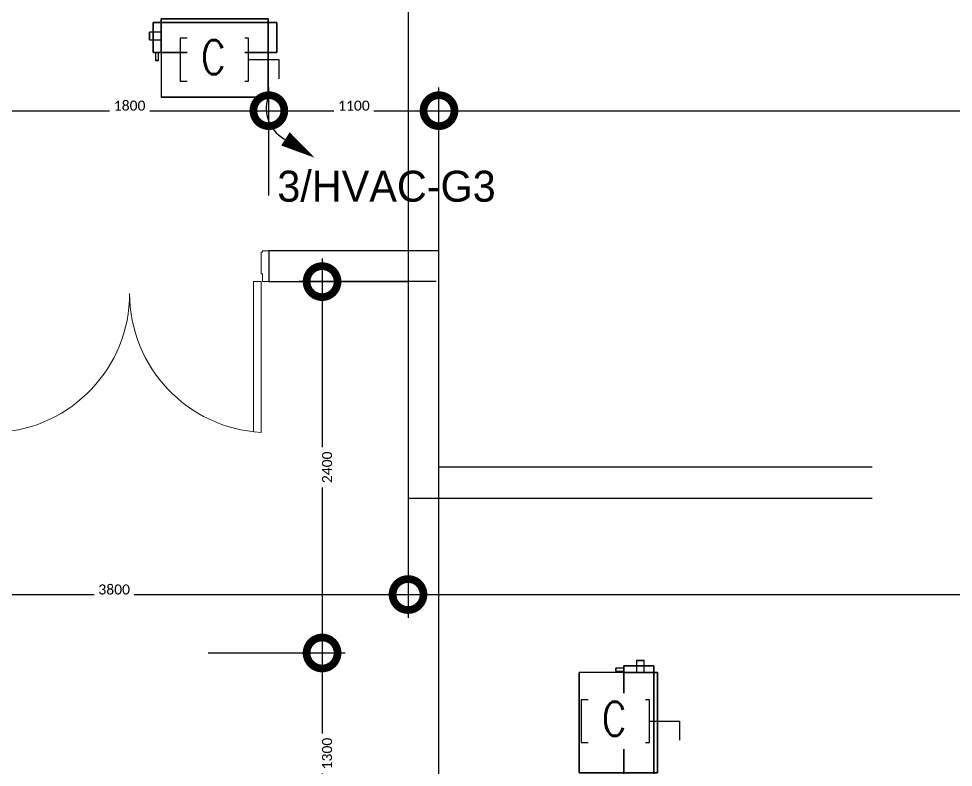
# Model space of a CAD drawing. Header units: metres. Extents: x 22.6 to 101.3, y 9.4 to 67.4.
# Drawn here: x 34.28 to 40.32, y 23.71 to 28.55 of the extents above; entities that cross this region are included whole.
import ezdxf

# ---------------------------------------------------------------- set-up
doc = ezdxf.new("R2010")
doc.units = ezdxf.units.M
doc.set_wipeout_variables(frame=1)
for name, color, linetype in [('00', 252, 'Continuous'), ('E- symbol Disc', 7, 'Continuous'), ('HVAC', 1, 'Continuous'), ('LEGEND$0$E-SOCKET', 3, 'Continuous')]:
    doc.layers.add(name, color=color, linetype=linetype)
for name, color, linetype, lineweight in [('A-DIM', 7, 'Continuous', 5), ('A-DOOR', 5, 'Continuous', 5), ('M-EQPM', 1, 'Continuous', 25)]:
    doc.layers.add(name, color=color, linetype=linetype, lineweight=lineweight)
doc.styles.add('Calibri', font='calibri.ttf', dxfattribs={"height": 0.212639})
doc.styles.add('ROMANS1', font='romans.shx', dxfattribs={"width": 0.8, "height": 250})
doc.dimstyles.new('ECG_Dimn-Detl-100', dxfattribs={"dimscale": 0.3048, "dimtxt": 0.25, "dimasz": 1.312336, "dimexe": 0.492126, "dimexo": 0.0625, "dimgap": 0, "dimtad": 1, "dimdec": 0, "dimlfac": 1000, "dimzin": 0, "dimdsep": 46, "dimtxsty": 'Calibri', "dimblk1": 'DOTSMALL', "dimblk2": 'DOTSMALL', "dimsah": 1, "dimcen": 0.09, "dimdle": 0.492126, "dimazin": 0, "dimtfac": 1, "dimtdec": 4, "dimtix": 1, "dimtmove": 0, "dimatfit": 3, "dimfxl": 0.492126, "dimfxlon": 1, "dimtvp": 1, "dimtolj": 1, "dimtzin": 0, "dimarcsym": 2})
doc.dimstyles.new('ECG_Dimn-Detl-100_2', dxfattribs={"dimscale": 0.3048, "dimtxt": 0.25, "dimasz": 1.312336, "dimexe": 0.492126, "dimexo": 0.0625, "dimgap": 0, "dimtad": 1, "dimdec": 0, "dimlfac": 1000, "dimzin": 0, "dimdsep": 46, "dimtxsty": 'Calibri', "dimblk1": 'DOTSMALL', "dimblk2": 'DOTSMALL', "dimsah": 1, "dimcen": 0.09, "dimdle": 0.492126, "dimazin": 0, "dimtfac": 1, "dimtdec": 4, "dimtix": 1, "dimtmove": 0, "dimatfit": 3, "dimfxl": 0.492126, "dimfxlon": 1, "dimtvp": 1, "dimtolj": 1, "dimtzin": 0, "dimarcsym": 2})

# ---------------------------------------------------------------- blocks, each defined once
blk = doc.blocks.new('ECG_Hollow Wood Doors and Frames_ External_Double Leaves - ECG_Hollow Wood Doors and Frames_ 1800_2200MM - Double Leaves 3-2508427-GROUND FLOOR PLAN')
at = {"layer": 'A-DOOR'}
for p, q in [((-0.86, 0.1), (-0.9, 0.1)), ((-0.86, 0.09), (-0.86, 0.1)), ((-0.85, 0.09), (-0.86, 0.09)), ((-0.85, -0.05), (-0.85, 0.09)), ((0.86, 0.09), (0.85, 0.09)), ((0.85, 0.09), (0.85, -0.05)), ((0.9, 0.1), (0.86, 0.1)), ((0.86, 0.1), (0.86, 0.09)), ((-0.86, -0.1), (-0.86, -0.05)), ((-0.86, -0.05), (-0.85, -0.05)), ((0.85, -0.05), (0.86, -0.05)), ((0.86, -0.05), (0.86, -0.1)), ((-0.9, -0.1), (-0.86, -0.1)), ((-0.8, -0.1), (-0.85, -0.1)), ((-0.85, -0.1), (-0.85, -1.0742)), ((-0.8, -1.07), (-0.8, -0.1)), ((0.8, -0.1), (0.85, -0.1)), ((0.8, -1.07), (0.8, -0.1)), ((0.85, -0.1), (0.85, -1.0742)), ((0.86, -0.1), (0.9, -0.1))]:
    blk.add_line(p, q, dxfattribs=at)
for centre, start, end in [((-0.9, -0.1756), 273.18474, 0), ((0.9, -0.1756), 180, 266.81526)]:
    blk.add_arc(centre, 0.9, start, end, dxfattribs=at)
blk = doc.blocks.new('_DotSmall')
at = {"color": 0, "linetype": 'ByBlock', "const_width": 0.5}
blk.add_lwpolyline([(-0.0625, 0, 1), (0.0625, 0, 1)], format="xyb", close=True, dxfattribs=at)
blk = doc.blocks.new('ECG_MECHEQ-Split Unit-Concealed-Horizontal-Plenum-2Pipe _4_ - CSU-03-1692105-GROUND FLOOR PLAN')
at = {"layer": 'M-EQPM'}
for p, q in [((-192.6, 147.6), (497.4, 147.6)), ((497.4, 147.6), (-192.6, 147.6)), ((-192.6, 147.6), (-192.6, 147.6)), ((-192.6, 147.6), (-192.6, -141.3)), ((-192.6, -141.3), (-192.6, 147.6)), ((497.4, 147.6), (497.4, 147.6)), ((497.4, -141.3), (497.4, 147.6)), ((497.4, -141.3), (497.4, 147.6)), ((515.3, -90.5), (515.3, -141.3)), ((515.3, -90.5), (534.4, -90.5)), ((534.4, -90.5), (515.3, -90.5)), ((534.4, -141.3), (534.4, -90.5)), ((550.3, -141.3), (-249.7, -141.3)), ((-249.7, -141.3), (-249.7, -335)), ((-249.7, -335), (-249.7, -141.3)), ((-249.7, -141.3), (550.3, -141.3)), ((-249.7, -141.3), (-249.7, -141.3)), ((497.4, -141.3), (-192.6, -141.3)), ((-192.6, -141.3), (-192.6, -335)), ((-192.6, -335), (-192.6, -141.3)), ((-192.6, -141.3), (497.4, -141.3)), ((-192.6, -141.3), (-192.6, -141.3)), ((-192.6, -141.3), (-192.6, -141.3)), ((-192.6, -141.3), (497.4, -141.3)), ((497.4, -141.3), (-192.6, -141.3)), ((497.4, -335), (497.4, -141.3)), ((497.4, -141.3), (497.4, -335)), ((497.4, -141.3), (497.4, -141.3)), ((497.4, -141.3), (497.4, -141.3)), ((515.3, -141.3), (534.4, -141.3)), ((534.4, -141.3), (515.3, -141.3)), ((550.3, -335), (550.3, -141.3)), ((550.3, -141.3), (550.3, -335)), ((550.3, -141.3), (550.3, -141.3)), ((573.4, -222.8), (497.4, -222.8)), ((497.4, -272.8), (497.4, -222.8)), ((497.4, -222.8), (497.4, -272.8)), ((573.4, -272.8), (573.4, -222.8)), ((573.4, -222.8), (573.4, -272.8)), ((497.4, -272.8), (573.4, -272.8)), ((-249.7, -335), (550.3, -335)), ((550.3, -335), (-249.7, -335)), ((-249.7, -335), (-249.7, -335)), ((497.4, -335), (-192.6, -335)), ((-192.6, -335), (-192.6, -360.4)), ((-192.6, -360.4), (-192.6, -335)), ((-192.6, -335), (497.4, -335)), ((-192.6, -335), (-192.6, -335)), ((-192.6, -335), (497.4, -335)), ((497.4, -335), (-192.6, -335)), ((-192.6, -335), (-192.6, -335)), ((-192.6, -360.4), (497.4, -360.4)), ((497.4, -360.4), (-192.6, -360.4)), ((-192.6, -360.4), (-192.6, -360.4)), ((497.4, -360.4), (497.4, -335)), ((497.4, -335), (497.4, -360.4)), ((497.4, -335), (497.4, -335)), ((497.4, -335), (497.4, -335)), ((497.4, -360.4), (497.4, -360.4)), ((550.3, -335), (550.3, -335))]:
    blk.add_line(p, q, dxfattribs=at)
blk = doc.blocks.new('A$C7b4cc595')
at = {"layer": 'M-EQPM', "rotation": 180}
blk.add_blockref('ECG_MECHEQ-Split Unit-Concealed-Horizontal-Plenum-2Pipe _4_ - CSU-03-1692105-GROUND FLOOR PLAN', (-51897.6, -26461), dxfattribs=at)
blk = doc.blocks.new('*U837')
at = {"layer": 'HVAC', "color": 0}
for p, q in [((0.0594, 0.0955), (0.0594, 0.1792)), ((0.0594, 0.1792), (0.1123, 0.1792))]:
    blk.add_line(p, q, dxfattribs=at)
blk.add_lwpolyline([(0, -0.0935), (0.1187, -0.0935), (0.1187, 0.0955), (0, 0.0955)], close=True, dxfattribs=at)
at = {"color": 0}
blk.add_wipeout([(-0.0179, 0.0845), (0.1368, 0.0845), (0.1368, -0.0738), (-0.0179, -0.0738)], dxfattribs=at).dxf.layer = 'Defpoints'
blk = doc.blocks.new('ECG_MECHEQ-Split Unit-Concealed-Horizontal-Plenum-2Pipe _4_ - CSU-01-1692099-GROUND FLOOR PLAN')
at = {"layer": 'M-EQPM'}
for p, q in [((-172.6, 147.6), (477.4, 147.6)), ((477.4, 147.6), (-172.6, 147.6)), ((-172.6, 147.6), (-172.6, 147.6)), ((-172.6, 147.6), (-172.6, -141.3)), ((-172.6, -141.3), (-172.6, 147.6)), ((477.4, 147.6), (477.4, 147.6)), ((477.4, -141.3), (477.4, 147.6)), ((477.4, -141.3), (477.4, 147.6)), ((485.3, -90.5), (485.3, -141.3)), ((485.3, -90.5), (504.4, -90.5)), ((504.4, -90.5), (485.3, -90.5)), ((504.4, -141.3), (504.4, -90.5)), ((520.3, -141.3), (-229.7, -141.3)), ((-229.7, -141.3), (-229.7, -335)), ((-229.7, -335), (-229.7, -141.3)), ((-229.7, -141.3), (520.3, -141.3)), ((-229.7, -141.3), (-229.7, -141.3)), ((477.4, -141.3), (-172.6, -141.3)), ((-172.6, -141.3), (-172.6, -335)), ((-172.6, -335), (-172.6, -141.3)), ((-172.6, -141.3), (477.4, -141.3)), ((-172.6, -141.3), (-172.6, -141.3)), ((-172.6, -141.3), (-172.6, -141.3)), ((-172.6, -141.3), (477.4, -141.3)), ((477.4, -141.3), (-172.6, -141.3)), ((477.4, -335), (477.4, -141.3)), ((477.4, -141.3), (477.4, -335)), ((477.4, -141.3), (477.4, -141.3)), ((477.4, -141.3), (477.4, -141.3)), ((485.3, -141.3), (504.4, -141.3)), ((504.4, -141.3), (485.3, -141.3)), ((520.3, -335), (520.3, -141.3)), ((520.3, -141.3), (520.3, -335)), ((520.3, -141.3), (520.3, -141.3)), ((553.4, -222.8), (477.4, -222.8)), ((477.4, -272.8), (477.4, -222.8)), ((477.4, -222.8), (477.4, -272.8)), ((553.4, -272.8), (553.4, -222.8)), ((553.4, -222.8), (553.4, -272.8)), ((477.4, -272.8), (553.4, -272.8)), ((-229.7, -335), (520.3, -335)), ((520.3, -335), (-229.7, -335)), ((-229.7, -335), (-229.7, -335)), ((477.4, -335), (-172.6, -335)), ((-172.6, -335), (-172.6, -360.4)), ((-172.6, -360.4), (-172.6, -335)), ((-172.6, -335), (477.4, -335)), ((-172.6, -335), (-172.6, -335)), ((-172.6, -335), (477.4, -335)), ((477.4, -335), (-172.6, -335)), ((-172.6, -335), (-172.6, -335)), ((-172.6, -360.4), (477.4, -360.4)), ((477.4, -360.4), (-172.6, -360.4)), ((-172.6, -360.4), (-172.6, -360.4)), ((477.4, -360.4), (477.4, -335)), ((477.4, -335), (477.4, -360.4)), ((477.4, -335), (477.4, -335)), ((477.4, -335), (477.4, -335)), ((477.4, -360.4), (477.4, -360.4)), ((520.3, -335), (520.3, -335))]:
    blk.add_line(p, q, dxfattribs=at)
blk = doc.blocks.new('A$Ca25963a5')
at = {"layer": 'M-EQPM', "rotation": 89.99999999999967}
blk.add_blockref('ECG_MECHEQ-Split Unit-Concealed-Horizontal-Plenum-2Pipe _4_ - CSU-01-1692099-GROUND FLOOR PLAN', (8553.1, 5197.6), dxfattribs=at)

msp = doc.modelspace()

# ---------------------------------------------------------------- linework, layer by layer
at = {"layer": '00', "color": 252}
for p, q in [((36.9939, 27.0473), (35.894, 27.0473)), ((35.894, 27.0473), (35.894, 26.8473)), ((36.9939, 25.6473), (36.9939, 27.0473)), ((35.894, 26.8473), (36.7939, 26.8473)), ((36.7939, 26.8473), (36.7939, 25.4473)), ((39.7939, 25.6473), (36.9939, 25.6473)), ((36.7939, 25.4473), (39.7939, 25.4473))]:
    msp.add_line(p, q, dxfattribs=at)
at = {"layer": 'HVAC'}
msp.add_lwpolyline([(36.0012, 27.7698, 0.1015, 0, 0), (36.1903, 27.6482, 0, 0, 0)], format="xyseb", dxfattribs=at)
msp.add_arc((36.1009, 27.9665), 0.2239, 161.19207, 246.226, dxfattribs=at)

# ---------------------------------------------------------------- block references
at = {"layer": '00', "color": 252}
msp.add_blockref('ECG_Hollow Wood Doors and Frames_ External_Double Leaves - ECG_Hollow Wood Doors and Frames_ 1800_2200MM - Double Leaves 3-2508427-GROUND FLOOR PLAN', (34.994, 26.9473), dxfattribs=at)
at = {"layer": 'HVAC', "xscale": 0.001, "yscale": 0.001, "zscale": 0.001}
for name, p in [('A$C7b4cc595', (87.5939, 54.6473)), ('A$Ca25963a5', (29.4939, 18.6473))]:
    msp.add_blockref(name, p, dxfattribs=at)

# ---------------------------------------------------------------- texts
at = {"layer": 'HVAC', "color": 40, "true_color": 0xf8d731, "insert": (35.9488, 27.5641), "char_height": 0.2, "attachment_point": 1}
msp.add_mtext_dynamic_manual_height_columns('3/HVAC-G3', width=0.006099, gutter_width=1, heights=[0], dxfattribs=at)

# ---------------------------------------------------------------- dimensions: what is measured, and where the dimension line sits
at = {"layer": 'A-DIM'}
for base, p1, p2, dimstyle, override in [((35.894, 27.9523), (34.094, 27.8023), (35.894, 27.8023), 'ECG_Dimn-Detl-100_2', {"dimpost": '<>', "dimfxl": 1.8}), ((36.9939, 27.9523), (35.894, 27.8023), (36.9939, 27.8023), 'ECG_Dimn-Detl-100_2', {"dimpost": '<>', "dimfxl": 1.099972}), ((51.5939, 27.9523), (36.9939, 27.8023), (51.5939, 27.8023), 'ECG_Dimn-Detl-100_2', {"dimpost": '<>', "dimfxl": 14.6}), ((36.7939, 24.8251), (32.9939, 24.9751), (36.7939, 24.9751), 'ECG_Dimn-Detl-100', {"dimpost": '<>', "dimfxl": 3.8}), ((51.7939, 24.8251), (36.7939, 24.9751), (51.7939, 24.9751), 'ECG_Dimn-Detl-100', {"dimpost": '<>', "dimfxl": 15})]:
    msp.add_linear_dim(base=base, p1=p1, p2=p2, dimstyle=dimstyle, override=override, dxfattribs=at).render()
for base, p1, p2, override in [((36.2381, 24.4473), (36.3881, 26.8473), (36.0881, 24.4473), {"dimpost": '<>', "dimfxl": 2.418677}), ((36.2381, 23.1473), (36.0881, 24.4473), (36.3881, 23.1473), {"dimpost": '<>', "dimfxl": 1.334166})]:
    msp.add_linear_dim(base=base, p1=p1, p2=p2, angle=90, dimstyle='ECG_Dimn-Detl-100_2', override=override, dxfattribs=at).render()

# ---------------------------------------------------------------- next in the draw order: block references
at = {"layer": 'LEGEND$0$E-SOCKET', "xscale": 2.336255999999227, "yscale": 2.336255999999227, "zscale": 2.336255999999227, "rotation": 270}
for p in [(35.5395, 28.421), (38.131, 24.1455)]:
    msp.add_blockref('*U837', p, dxfattribs=at)

# ---------------------------------------------------------------- next in the draw order: texts
at = {"layer": 'E- symbol Disc', "linetype": 'Continuous', "ltscale": 0.5, "style": 'ROMANS1', "width": 0.8}
for p in [(35.4557, 28.1877), (38.0472, 23.9123)]:
    msp.add_text('C', height=0.22, dxfattribs=at).set_placement(p)

doc.saveas('drawing.dxf')
